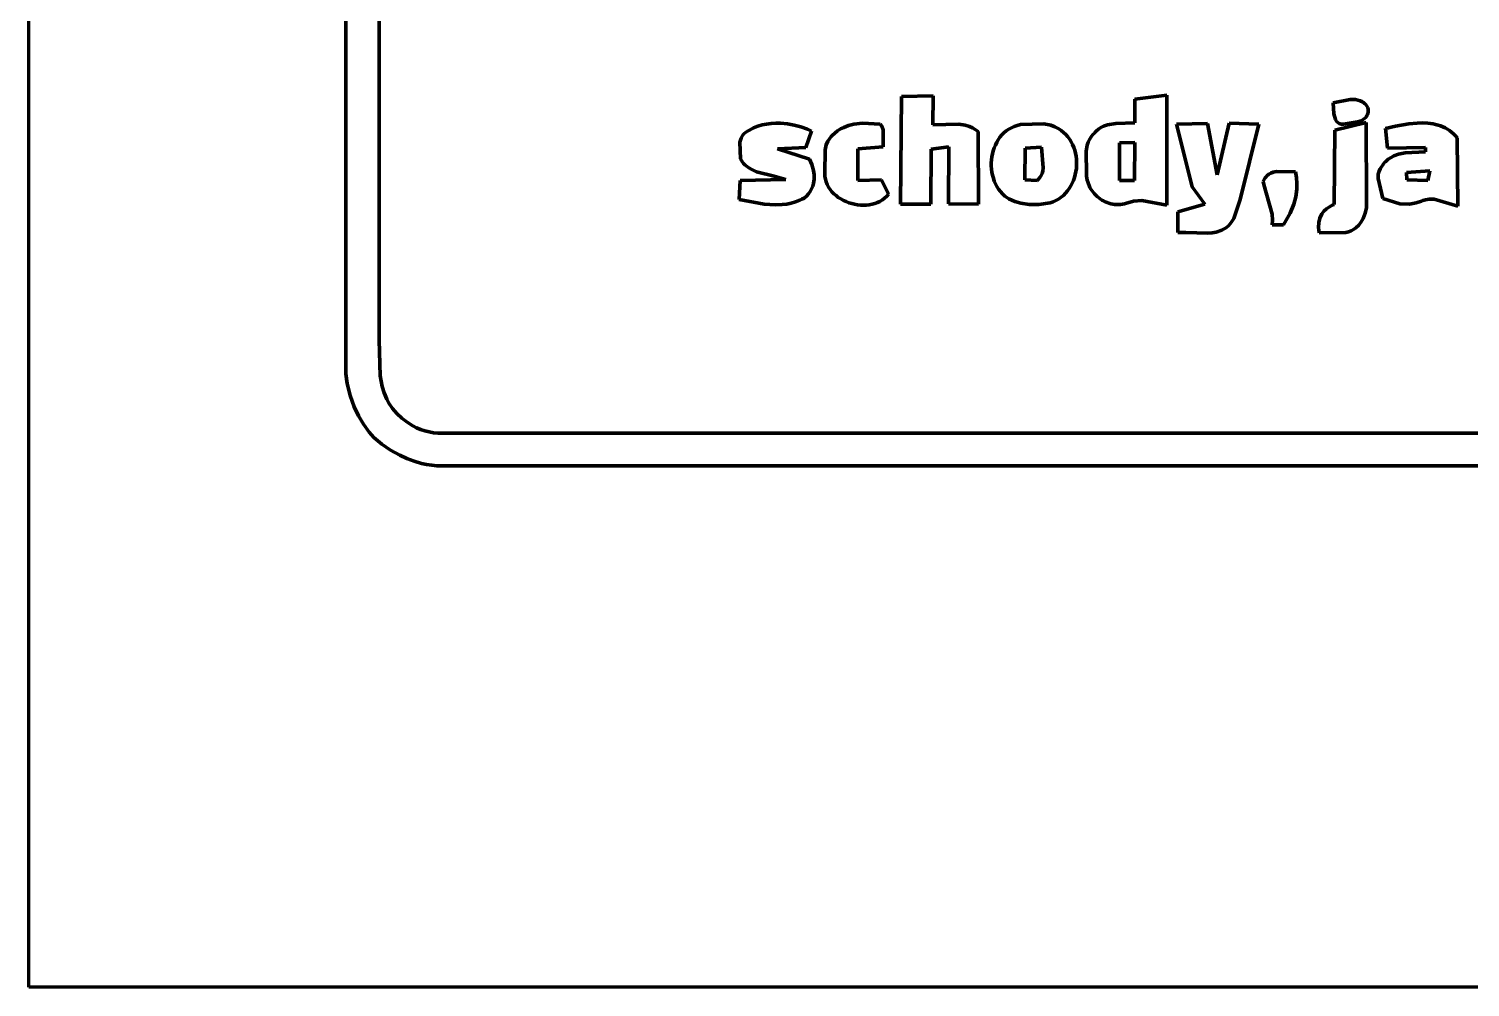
# Model space of a CAD drawing. Header units: millimetres. Extents: x 0 to 8.92, y 0 to 5.62.
# Drawn here: x 0 to 4.21, y 0 to 2.798 of the extents above; entities that cross this region are included whole.
import ezdxf

# ---------------------------------------------------------------- set-up
doc = ezdxf.new("R2010")
doc.units = ezdxf.units.MM
for name, color, linetype, lineweight in [('color#000000ff', 7, 'CONTINUOUS', 100), ('color#262325ff', 7, 'CONTINUOUS', 100), ('color#ffffffff', 7, 'CONTINUOUS', 100)]:
    doc.layers.add(name, color=color, linetype=linetype, lineweight=lineweight)

msp = doc.modelspace()

# ---------------------------------------------------------------- linework, layer by layer
at = {"layer": 'color#000000ff'}
for p, q in [((0.9264, 1.7906), (0.9261, 4.4867)), ((1.0233, 4.487), (1.0231, 1.8889)), ((1.0231, 1.8889), (1.0265, 1.7851)), ((0.9303, 1.7625), (0.9264, 1.7906)), ((1.0265, 1.7851), (1.0326, 1.7533)), ((0.9387, 1.7278), (0.9303, 1.7625)), ((0.9507, 1.6942), (0.9387, 1.7278)), ((1.0326, 1.7533), (1.0382, 1.7348)), ((1.0382, 1.7348), (1.0455, 1.7167)), ((0.9629, 1.6684), (0.9507, 1.6942)), ((1.0455, 1.7167), (1.0514, 1.705)), ((1.0514, 1.705), (1.0626, 1.6895)), ((1.0626, 1.6895), (1.0754, 1.675)), ((0.9774, 1.6439), (0.9629, 1.6684)), ((0.9941, 1.6209), (0.9774, 1.6439)), ((1.0754, 1.675), (1.0895, 1.6616)), ((1.0895, 1.6616), (1.1049, 1.6497)), ((1.1049, 1.6497), (1.1213, 1.6394)), ((1.0081, 1.6048), (0.9941, 1.6209)), ((1.0316, 1.5856), (1.0081, 1.6048)), ((1.1213, 1.6394), (1.1327, 1.6335)), ((1.1327, 1.6335), (1.1446, 1.6284)), ((1.1446, 1.6284), (1.1567, 1.6242)), ((1.1567, 1.6242), (1.1691, 1.621)), ((1.1691, 1.621), (1.1818, 1.6188)), ((1.1818, 1.6188), (1.1946, 1.6177)), ((1.1946, 1.6177), (1.2076, 1.6177)), ((1.2076, 1.6177), (7.1396, 1.6177)), ((1.0567, 1.5683), (1.0316, 1.5856)), ((1.0833, 1.5532), (1.0567, 1.5683)), ((1.104, 1.5435), (1.0833, 1.5532)), ((1.1254, 1.5355), (1.104, 1.5435)), ((1.1473, 1.5292), (1.1254, 1.5355)), ((1.1621, 1.526), (1.1473, 1.5292)), ((1.1771, 1.5237), (1.1621, 1.526)), ((1.1923, 1.5224), (1.1771, 1.5237)), ((1.2075, 1.5221), (1.1923, 1.5224)), ((7.0555, 1.5221), (1.2075, 1.5221))]:
    msp.add_line(p, q, dxfattribs=at)
at = {"layer": 'color#262325ff'}
for p, q in [((2.5462, 2.2866), (2.549, 2.6009)), ((2.549, 2.6009), (2.6414, 2.6023)), ((2.6414, 2.6023), (2.6411, 2.5176)), ((3.2308, 2.5923), (3.3244, 2.6047)), ((3.2312, 2.5238), (3.2308, 2.5923)), ((3.3244, 2.6047), (3.3244, 2.2834)), ((3.8099, 2.5818), (3.8597, 2.5913)), ((3.8124, 2.5496), (3.8099, 2.5818)), ((3.8597, 2.5913), (3.875, 2.5913)), ((3.875, 2.5913), (3.8823, 2.5901)), ((3.8823, 2.5901), (3.8892, 2.588)), ((3.8892, 2.588), (3.8956, 2.5848)), ((3.8956, 2.5848), (3.8987, 2.5828)), ((3.8987, 2.5828), (3.9016, 2.5805)), ((3.9016, 2.5805), (3.9043, 2.5778)), ((3.9043, 2.5778), (3.9069, 2.5748)), ((3.9069, 2.5748), (3.9094, 2.5714)), ((3.9094, 2.5714), (3.9116, 2.5676)), ((3.8166, 2.5334), (3.8124, 2.5496)), ((3.8203, 2.5277), (3.8166, 2.5334)), ((3.8237, 2.5244), (3.8203, 2.5277)), ((3.8918, 2.5298), (3.8816, 2.5262)), ((3.8979, 2.5331), (3.8918, 2.5298)), ((3.9031, 2.5372), (3.8979, 2.5331)), ((3.9053, 2.5395), (3.9031, 2.5372)), ((3.9073, 2.5421), (3.9053, 2.5395)), ((3.909, 2.5449), (3.9073, 2.5421)), ((3.9103, 2.5479), (3.909, 2.5449)), ((3.9113, 2.5513), (3.9103, 2.5479)), ((3.912, 2.5549), (3.9113, 2.5513)), ((3.9116, 2.5676), (3.9121, 2.5631)), ((3.9123, 2.5588), (3.912, 2.5549)), ((3.9121, 2.5631), (3.9123, 2.5588)), ((2.0807, 2.4787), (2.085, 2.4865)), ((2.085, 2.4865), (2.0888, 2.4911)), ((2.0888, 2.4911), (2.0935, 2.4954)), ((2.0935, 2.4954), (2.099, 2.4991)), ((2.099, 2.4991), (2.1049, 2.5026)), ((2.1049, 2.5026), (2.1169, 2.5086)), ((2.1169, 2.5086), (2.1294, 2.5135)), ((2.1294, 2.5135), (2.1422, 2.5174)), ((2.1422, 2.5174), (2.1553, 2.5201)), ((2.1553, 2.5201), (2.1687, 2.5219)), ((2.1687, 2.5219), (2.1821, 2.5227)), ((2.1821, 2.5227), (2.1956, 2.5226)), ((2.1956, 2.5226), (2.2159, 2.5208)), ((2.2159, 2.5208), (2.236, 2.5171)), ((2.236, 2.5171), (2.2556, 2.5118)), ((2.2556, 2.5118), (2.2745, 2.5048)), ((2.2867, 2.4994), (2.2696, 2.4518)), ((2.2745, 2.5048), (2.2867, 2.4994)), ((2.3438, 2.4835), (2.3467, 2.4864)), ((2.3467, 2.4864), (2.3544, 2.4939)), ((2.3544, 2.4939), (2.3625, 2.5003)), ((2.3625, 2.5003), (2.3712, 2.5057)), ((2.3712, 2.5057), (2.3803, 2.5103)), ((2.3803, 2.5103), (2.3946, 2.5156)), ((2.3946, 2.5156), (2.4096, 2.5193)), ((2.4096, 2.5193), (2.4354, 2.5222)), ((2.4354, 2.5222), (2.4871, 2.5196)), ((2.4871, 2.5196), (2.4915, 2.514)), ((2.4915, 2.514), (2.4955, 2.5034)), ((2.4955, 2.5034), (2.4958, 2.4534)), ((2.6411, 2.5176), (2.7166, 2.5201)), ((2.7166, 2.5201), (2.7348, 2.5168)), ((2.7348, 2.5168), (2.748, 2.5125)), ((2.748, 2.5125), (2.7565, 2.5086)), ((2.7565, 2.5086), (2.7647, 2.5037)), ((2.7647, 2.5037), (2.7727, 2.4979)), ((2.7727, 2.4979), (2.774, 2.2863)), ((2.8368, 2.4814), (2.8424, 2.4881)), ((2.8424, 2.4881), (2.8485, 2.4943)), ((2.8485, 2.4943), (2.8552, 2.5)), ((2.8552, 2.5), (2.8624, 2.5051)), ((2.8624, 2.5051), (2.8702, 2.5095)), ((2.8702, 2.5095), (2.8785, 2.5133)), ((2.8785, 2.5133), (2.8873, 2.5163)), ((2.8873, 2.5163), (2.8966, 2.5186)), ((2.8966, 2.5186), (2.9648, 2.5211)), ((2.9648, 2.5211), (2.9855, 2.5167)), ((2.9855, 2.5167), (2.9973, 2.5122)), ((2.9973, 2.5122), (3.0085, 2.506)), ((3.0085, 2.506), (3.0156, 2.5009)), ((3.0156, 2.5009), (3.0228, 2.4953)), ((3.0228, 2.4953), (3.0293, 2.4891)), ((3.0293, 2.4891), (3.0352, 2.4825)), ((3.1028, 2.4824), (3.1084, 2.4895)), ((3.1084, 2.4895), (3.1116, 2.4928)), ((3.1116, 2.4928), (3.1151, 2.496)), ((3.1151, 2.496), (3.1181, 2.4994)), ((3.1181, 2.4994), (3.1247, 2.5051)), ((3.1247, 2.5051), (3.1317, 2.5098)), ((3.1317, 2.5098), (3.139, 2.5136)), ((3.139, 2.5136), (3.1507, 2.5176)), ((3.1507, 2.5176), (3.1757, 2.5216)), ((3.1757, 2.5216), (3.2312, 2.5238)), ((3.3523, 2.5193), (3.4433, 2.5217)), ((3.3986, 2.3368), (3.3523, 2.5193)), ((3.4433, 2.5217), (3.4712, 2.3717)), ((3.4712, 2.3717), (3.5066, 2.5225)), ((3.5066, 2.5225), (3.5932, 2.52)), ((3.5932, 2.52), (3.539, 2.2999)), ((3.8133, 2.2853), (3.8153, 2.5023)), ((3.8153, 2.5023), (3.9068, 2.5249)), ((3.828, 2.5216), (3.8237, 2.5244)), ((3.8331, 2.5195), (3.828, 2.5216)), ((3.8399, 2.5202), (3.8331, 2.5195)), ((3.8816, 2.5262), (3.8399, 2.5202)), ((3.9068, 2.5249), (3.9076, 2.2909)), ((3.9631, 2.5075), (3.9921, 2.5142)), ((3.9689, 2.45), (3.9631, 2.5075)), ((3.9921, 2.5142), (4.0311, 2.5208)), ((4.0311, 2.5208), (4.0551, 2.5229)), ((4.0551, 2.5229), (4.071, 2.5232)), ((4.071, 2.5232), (4.0866, 2.5223)), ((4.0866, 2.5223), (4.0943, 2.5215)), ((4.0943, 2.5215), (4.1019, 2.5203)), ((4.1019, 2.5203), (4.1093, 2.5187)), ((4.1093, 2.5187), (4.1166, 2.5168)), ((4.1166, 2.5168), (4.1238, 2.5145)), ((4.1238, 2.5145), (4.1307, 2.5118)), ((4.1307, 2.5118), (4.1374, 2.5086)), ((4.1374, 2.5086), (4.1439, 2.505)), ((4.1439, 2.505), (4.1502, 2.5009)), ((4.1502, 2.5009), (4.1562, 2.4964)), ((4.1562, 2.4964), (4.162, 2.4913)), ((4.162, 2.4913), (4.1674, 2.4857)), ((4.1674, 2.4857), (4.1725, 2.4795)), ((2.0773, 2.4673), (2.0807, 2.4787)), ((2.0785, 2.4181), (2.0773, 2.4673)), ((2.2696, 2.4518), (2.187, 2.4473)), ((2.187, 2.4473), (2.2805, 2.4176)), ((2.325, 2.3761), (2.3258, 2.4446)), ((2.3258, 2.4446), (2.3296, 2.4598)), ((2.3296, 2.4598), (2.3343, 2.4705)), ((2.3343, 2.4705), (2.3386, 2.4772)), ((2.3386, 2.4772), (2.3438, 2.4835)), ((2.4215, 2.448), (2.4214, 2.3553)), ((2.4958, 2.4534), (2.4215, 2.448)), ((2.6357, 2.447), (2.6345, 2.2866)), ((2.6872, 2.454), (2.6357, 2.447)), ((2.6867, 2.287), (2.6872, 2.454)), ((2.8149, 2.4335), (2.8172, 2.4421)), ((2.8172, 2.4421), (2.82, 2.4506)), ((2.82, 2.4506), (2.8234, 2.4588)), ((2.8234, 2.4588), (2.8273, 2.4667)), ((2.8273, 2.4667), (2.8318, 2.4743)), ((2.8318, 2.4743), (2.8368, 2.4814)), ((2.9106, 2.45), (2.9092, 2.3574)), ((2.9581, 2.4527), (2.9106, 2.45)), ((2.9633, 2.3924), (2.9581, 2.4527)), ((3.0352, 2.4825), (3.0405, 2.4754)), ((3.0405, 2.4754), (3.0452, 2.4679)), ((3.0452, 2.4679), (3.0492, 2.46)), ((3.0492, 2.46), (3.0526, 2.4519)), ((3.0526, 2.4519), (3.0555, 2.4435)), ((3.0555, 2.4435), (3.0577, 2.4348)), ((3.0886, 2.4413), (3.0919, 2.4586)), ((3.0919, 2.4586), (3.0947, 2.4669)), ((3.0947, 2.4669), (3.0983, 2.4749)), ((3.0983, 2.4749), (3.1028, 2.4824)), ((3.1859, 2.4648), (3.1856, 2.3548)), ((3.2311, 2.4665), (3.1859, 2.4648)), ((3.2299, 2.3553), (3.2311, 2.4665)), ((4.0803, 2.452), (3.9689, 2.45)), ((4.0798, 2.4386), (4.0803, 2.452)), ((4.1725, 2.4795), (4.1744, 2.2806)), ((2.0814, 2.4134), (2.0785, 2.4181)), ((2.0846, 2.409), (2.0814, 2.4134)), ((2.0879, 2.405), (2.0846, 2.409)), ((2.0915, 2.4013), (2.0879, 2.405)), ((2.0953, 2.398), (2.0915, 2.4013)), ((2.2805, 2.4176), (2.2877, 2.4015)), ((2.2877, 2.4015), (2.2924, 2.3847)), ((2.8115, 2.4066), (2.8121, 2.4157)), ((2.8116, 2.3976), (2.8115, 2.4066)), ((2.8121, 2.4157), (2.8132, 2.4246)), ((2.8132, 2.4246), (2.8149, 2.4335)), ((3.0577, 2.4348), (3.0593, 2.426)), ((3.0593, 2.426), (3.0604, 2.4171)), ((3.0604, 2.4171), (3.0608, 2.4081)), ((3.0608, 2.4081), (3.0607, 2.3991)), ((3.0892, 2.3738), (3.0886, 2.4413)), ((3.954, 2.3994), (3.9571, 2.4035)), ((3.9571, 2.4035), (3.9604, 2.4074)), ((3.9604, 2.4074), (3.9638, 2.4109)), ((3.9638, 2.4109), (3.9712, 2.4172)), ((3.9712, 2.4172), (3.9792, 2.4225)), ((3.9792, 2.4225), (3.9877, 2.4269)), ((3.9877, 2.4269), (4.0013, 2.4319)), ((4.0013, 2.4319), (4.0204, 2.4362)), ((4.0204, 2.4362), (4.0798, 2.4386)), ((2.0781, 2.3557), (2.2115, 2.3581)), ((2.1033, 2.392), (2.0953, 2.398)), ((2.112, 2.387), (2.1033, 2.392)), ((2.126, 2.381), (2.112, 2.387)), ((2.1768, 2.368), (2.126, 2.381)), ((2.2115, 2.3581), (2.1768, 2.368)), ((2.2939, 2.3591), (2.2921, 2.3465)), ((2.2924, 2.3847), (2.294, 2.3719)), ((2.294, 2.3719), (2.2939, 2.3591)), ((2.3255, 2.3673), (2.325, 2.3761)), ((2.3269, 2.3589), (2.3255, 2.3673)), ((2.3292, 2.3509), (2.3269, 2.3589)), ((2.8122, 2.3885), (2.8116, 2.3976)), ((2.8134, 2.3796), (2.8122, 2.3885)), ((2.8151, 2.3707), (2.8134, 2.3796)), ((2.8175, 2.362), (2.8151, 2.3707)), ((2.8204, 2.3536), (2.8175, 2.362)), ((2.9458, 2.3556), (2.9487, 2.3582)), ((2.9487, 2.3582), (2.9535, 2.3636)), ((2.9535, 2.3636), (2.9572, 2.3695)), ((2.9572, 2.3695), (2.96, 2.3757)), ((2.96, 2.3757), (2.9619, 2.3822)), ((2.9619, 2.3822), (2.9633, 2.3924)), ((3.0544, 2.3637), (3.0514, 2.3553)), ((3.0568, 2.3724), (3.0544, 2.3637)), ((3.0587, 2.3812), (3.0568, 2.3724)), ((3.06, 2.3901), (3.0587, 2.3812)), ((3.0607, 2.3991), (3.06, 2.3901)), ((3.0896, 2.368), (3.0892, 2.3738)), ((3.0904, 2.3622), (3.0896, 2.368)), ((3.0916, 2.3566), (3.0904, 2.3622)), ((3.6078, 2.3566), (3.6098, 2.3602)), ((3.6098, 2.3602), (3.612, 2.3634)), ((3.612, 2.3634), (3.6143, 2.3663)), ((3.6143, 2.3663), (3.6168, 2.3689)), ((3.6168, 2.3689), (3.6222, 2.3733)), ((3.6222, 2.3733), (3.6282, 2.3766)), ((3.6282, 2.3766), (3.6346, 2.3791)), ((3.6346, 2.3791), (3.6449, 2.3815)), ((3.6449, 2.3815), (3.7002, 2.3808)), ((3.7002, 2.3808), (3.7033, 2.3636)), ((3.7033, 2.3636), (3.7045, 2.3466)), ((3.9412, 2.3608), (3.9419, 2.3736)), ((3.955, 2.3026), (3.9412, 2.3608)), ((3.9419, 2.3736), (3.9444, 2.3829)), ((3.9444, 2.3829), (3.9473, 2.389)), ((3.9473, 2.389), (3.9512, 2.395)), ((3.9512, 2.395), (3.954, 2.3994)), ((4.0921, 2.3831), (4.0248, 2.379)), ((4.0248, 2.379), (4.0258, 2.3572)), ((4.0864, 2.3553), (4.0921, 2.3831)), ((2.0752, 2.2998), (2.0781, 2.3557)), ((2.2775, 2.3162), (2.2715, 2.3096)), ((2.2826, 2.3232), (2.2775, 2.3162)), ((2.2866, 2.3306), (2.2826, 2.3232)), ((2.2898, 2.3384), (2.2866, 2.3306)), ((2.2921, 2.3465), (2.2898, 2.3384)), ((2.3323, 2.3432), (2.3292, 2.3509)), ((2.3361, 2.3359), (2.3323, 2.3432)), ((2.3407, 2.3291), (2.3361, 2.3359)), ((2.3458, 2.3226), (2.3407, 2.3291)), ((2.3516, 2.3166), (2.3458, 2.3226)), ((2.3579, 2.311), (2.3516, 2.3166)), ((2.4214, 2.3553), (2.4904, 2.3569)), ((2.4904, 2.3569), (2.5115, 2.3155)), ((2.824, 2.3453), (2.8204, 2.3536)), ((2.8281, 2.3374), (2.824, 2.3453)), ((2.8329, 2.3299), (2.8281, 2.3374)), ((2.8382, 2.3227), (2.8329, 2.3299)), ((2.8441, 2.316), (2.8382, 2.3227)), ((2.8507, 2.3098), (2.8441, 2.316)), ((2.9092, 2.3574), (2.9458, 2.3556)), ((3.0283, 2.318), (3.0221, 2.3118)), ((3.034, 2.3247), (3.0283, 2.318)), ((3.0392, 2.3318), (3.034, 2.3247)), ((3.0438, 2.3393), (3.0392, 2.3318)), ((3.0479, 2.3472), (3.0438, 2.3393)), ((3.0514, 2.3553), (3.0479, 2.3472)), ((3.0931, 2.351), (3.0916, 2.3566)), ((3.095, 2.3456), (3.0931, 2.351)), ((3.0973, 2.3403), (3.095, 2.3456)), ((3.0998, 2.3352), (3.0973, 2.3403)), ((3.1027, 2.3303), (3.0998, 2.3352)), ((3.1058, 2.3255), (3.1027, 2.3303)), ((3.1092, 2.3209), (3.1058, 2.3255)), ((3.1129, 2.3166), (3.1092, 2.3209)), ((3.1168, 2.3124), (3.1129, 2.3166)), ((3.1856, 2.3548), (3.2299, 2.3553)), ((3.4356, 2.2863), (3.3986, 2.3368)), ((3.606, 2.3528), (3.6078, 2.3566)), ((3.6078, 2.3439), (3.606, 2.3528)), ((3.6316, 2.2573), (3.6078, 2.3439)), ((3.7041, 2.3298), (3.701, 2.3078)), ((3.7045, 2.3466), (3.7041, 2.3298)), ((4.0258, 2.3572), (4.0864, 2.3553)), ((2.1476, 2.2861), (2.0752, 2.2998)), ((2.1812, 2.284), (2.1476, 2.2861)), ((2.2011, 2.2849), (2.1812, 2.284)), ((2.2143, 2.2865), (2.2011, 2.2849)), ((2.2272, 2.2891), (2.2143, 2.2865)), ((2.2399, 2.2928), (2.2272, 2.2891)), ((2.2524, 2.2976), (2.2399, 2.2928)), ((2.2585, 2.3004), (2.2524, 2.2976)), ((2.2645, 2.3036), (2.2585, 2.3004)), ((2.2715, 2.3096), (2.2645, 2.3036)), ((2.3647, 2.3059), (2.3579, 2.311)), ((2.3718, 2.3013), (2.3647, 2.3059)), ((2.3794, 2.2972), (2.3718, 2.3013)), ((2.3873, 2.2935), (2.3794, 2.2972)), ((2.3954, 2.2904), (2.3873, 2.2935)), ((2.4037, 2.2878), (2.3954, 2.2904)), ((2.4122, 2.2858), (2.4037, 2.2878)), ((2.4208, 2.2843), (2.4122, 2.2858)), ((2.4294, 2.2834), (2.4208, 2.2843)), ((2.4381, 2.2831), (2.4294, 2.2834)), ((2.4466, 2.2834), (2.4381, 2.2831)), ((2.455, 2.2843), (2.4466, 2.2834)), ((2.4633, 2.2858), (2.455, 2.2843)), ((2.4713, 2.288), (2.4633, 2.2858)), ((2.479, 2.2909), (2.4713, 2.288)), ((2.4864, 2.2944), (2.479, 2.2909)), ((2.4934, 2.2986), (2.4864, 2.2944)), ((2.4999, 2.3035), (2.4934, 2.2986)), ((2.506, 2.3091), (2.4999, 2.3035)), ((2.5115, 2.3155), (2.506, 2.3091)), ((2.6345, 2.2866), (2.5462, 2.2866)), ((2.774, 2.2863), (2.6867, 2.287)), ((2.8628, 2.3022), (2.8507, 2.3098)), ((2.88, 2.2942), (2.8628, 2.3022)), ((2.8982, 2.2886), (2.88, 2.2942)), ((2.9218, 2.2849), (2.8982, 2.2886)), ((2.9505, 2.2847), (2.9218, 2.2849)), ((2.9832, 2.2901), (2.9505, 2.2847)), ((2.992, 2.2931), (2.9832, 2.2901)), ((3.0003, 2.2968), (2.992, 2.2931)), ((3.0081, 2.3012), (3.0003, 2.2968)), ((3.0153, 2.3062), (3.0081, 2.3012)), ((3.0221, 2.3118), (3.0153, 2.3062)), ((3.121, 2.3085), (3.1168, 2.3124)), ((3.1253, 2.3049), (3.121, 2.3085)), ((3.1299, 2.3015), (3.1253, 2.3049)), ((3.1346, 2.2983), (3.1299, 2.3015)), ((3.1396, 2.2955), (3.1346, 2.2983)), ((3.1446, 2.293), (3.1396, 2.2955)), ((3.1498, 2.2907), (3.1446, 2.293)), ((3.1552, 2.2889), (3.1498, 2.2907)), ((3.1606, 2.2873), (3.1552, 2.2889)), ((3.1661, 2.2861), (3.1606, 2.2873)), ((3.1717, 2.2853), (3.1661, 2.2861)), ((3.1774, 2.2848), (3.1717, 2.2853)), ((3.1831, 2.2848), (3.1774, 2.2848)), ((3.1889, 2.2851), (3.1831, 2.2848)), ((3.1946, 2.2859), (3.1889, 2.2851)), ((3.2004, 2.2871), (3.1946, 2.2859)), ((3.2061, 2.2888), (3.2004, 2.2871)), ((3.2102, 2.2903), (3.2061, 2.2888)), ((3.2265, 2.2947), (3.2102, 2.2903)), ((3.2511, 2.2969), (3.2265, 2.2947)), ((3.3244, 2.2834), (3.2511, 2.2969)), ((3.3565, 2.2635), (3.4356, 2.2863)), ((3.539, 2.2999), (3.5232, 2.2534)), ((3.6952, 2.2863), (3.6847, 2.2603)), ((3.701, 2.3078), (3.6952, 2.2863)), ((3.7906, 2.2727), (3.7994, 2.2788)), ((3.7994, 2.2788), (3.8096, 2.2839)), ((3.8096, 2.2839), (3.8133, 2.2853)), ((3.9071, 2.275), (3.9038, 2.2594)), ((3.9076, 2.2909), (3.9071, 2.275)), ((4.0051, 2.2874), (3.955, 2.3026)), ((4.0328, 2.2863), (4.0051, 2.2874)), ((4.0526, 2.2896), (4.0328, 2.2863)), ((4.0683, 2.2951), (4.0526, 2.2896)), ((4.072, 2.2967), (4.0683, 2.2951)), ((4.0795, 2.299), (4.072, 2.2967)), ((4.0906, 2.3008), (4.0795, 2.299)), ((4.1054, 2.3006), (4.0906, 2.3008)), ((4.1744, 2.2806), (4.1054, 2.3006)), ((3.356, 2.2033), (3.3565, 2.2635)), ((3.5127, 2.2326), (3.5087, 2.2276)), ((3.5163, 2.2381), (3.5127, 2.2326)), ((3.5196, 2.2442), (3.5163, 2.2381)), ((3.5232, 2.2534), (3.5196, 2.2442)), ((3.6328, 2.2393), (3.6316, 2.2573)), ((3.6318, 2.2255), (3.6328, 2.2393)), ((3.6847, 2.2603), (3.6647, 2.2258)), ((3.7672, 2.2178), (3.768, 2.2322)), ((3.768, 2.2322), (3.7713, 2.2455)), ((3.7713, 2.2455), (3.7771, 2.2575)), ((3.7771, 2.2575), (3.7831, 2.2656)), ((3.7831, 2.2656), (3.7906, 2.2727)), ((3.8921, 2.2343), (3.8847, 2.225)), ((3.898, 2.2445), (3.8921, 2.2343)), ((3.9038, 2.2594), (3.898, 2.2445)), ((3.3618, 2.2036), (3.356, 2.2033)), ((3.3798, 2.2034), (3.3618, 2.2036)), ((3.4439, 2.2015), (3.3798, 2.2034)), ((3.4563, 2.2026), (3.4439, 2.2015)), ((3.4683, 2.2047), (3.4563, 2.2026)), ((3.474, 2.2062), (3.4683, 2.2047)), ((3.4796, 2.208), (3.474, 2.2062)), ((3.4851, 2.2102), (3.4796, 2.208)), ((3.4903, 2.2127), (3.4851, 2.2102)), ((3.4953, 2.2157), (3.4903, 2.2127)), ((3.5, 2.2192), (3.4953, 2.2157)), ((3.5045, 2.2231), (3.5, 2.2192)), ((3.5087, 2.2276), (3.5045, 2.2231)), ((3.6647, 2.2258), (3.6318, 2.2255)), ((3.7689, 2.2025), (3.7672, 2.2178)), ((3.8474, 2.2036), (3.7689, 2.2025)), ((3.8554, 2.2057), (3.8474, 2.2036)), ((3.8628, 2.2087), (3.8554, 2.2057)), ((3.8698, 2.2125), (3.8628, 2.2087)), ((3.8762, 2.217), (3.8698, 2.2125)), ((3.8847, 2.225), (3.8762, 2.217))]:
    msp.add_line(p, q, dxfattribs=at)
at = {"layer": 'color#ffffffff'}
for p, q in [((0, 0), (0, 5.625)), ((0.9261, 4.4867), (0.9264, 1.7906)), ((1.0231, 1.8889), (1.0233, 4.487)), ((2.549, 2.6009), (2.5462, 2.2866)), ((2.6414, 2.6023), (2.549, 2.6009)), ((2.6411, 2.5176), (2.6414, 2.6023)), ((3.3244, 2.6047), (3.2308, 2.5923)), ((3.2308, 2.5923), (3.2312, 2.5238)), ((3.3244, 2.2834), (3.3244, 2.6047)), ((3.8597, 2.5913), (3.8099, 2.5818)), ((3.8099, 2.5818), (3.8124, 2.5496)), ((3.875, 2.5913), (3.8597, 2.5913)), ((3.8823, 2.5901), (3.875, 2.5913)), ((3.8892, 2.588), (3.8823, 2.5901)), ((3.8956, 2.5848), (3.8892, 2.588)), ((3.8987, 2.5828), (3.8956, 2.5848)), ((3.9016, 2.5805), (3.8987, 2.5828)), ((3.9043, 2.5778), (3.9016, 2.5805)), ((3.9069, 2.5748), (3.9043, 2.5778)), ((3.9094, 2.5714), (3.9069, 2.5748)), ((3.9116, 2.5676), (3.9094, 2.5714)), ((3.8124, 2.5496), (3.8166, 2.5334)), ((3.8166, 2.5334), (3.8203, 2.5277)), ((3.8203, 2.5277), (3.8237, 2.5244)), ((3.8816, 2.5262), (3.8918, 2.5298)), ((3.8918, 2.5298), (3.8979, 2.5331)), ((3.8979, 2.5331), (3.9031, 2.5372)), ((3.9031, 2.5372), (3.9053, 2.5395)), ((3.9053, 2.5395), (3.9073, 2.5421)), ((3.9073, 2.5421), (3.909, 2.5449)), ((3.909, 2.5449), (3.9103, 2.5479)), ((3.9103, 2.5479), (3.9113, 2.5513)), ((3.9113, 2.5513), (3.912, 2.5549)), ((3.9121, 2.5631), (3.9116, 2.5676)), ((3.912, 2.5549), (3.9123, 2.5588)), ((3.9123, 2.5588), (3.9121, 2.5631)), ((2.085, 2.4865), (2.0807, 2.4787)), ((2.0888, 2.4911), (2.085, 2.4865)), ((2.0935, 2.4954), (2.0888, 2.4911)), ((2.099, 2.4991), (2.0935, 2.4954)), ((2.1049, 2.5026), (2.099, 2.4991)), ((2.1169, 2.5086), (2.1049, 2.5026)), ((2.1294, 2.5135), (2.1169, 2.5086)), ((2.1422, 2.5174), (2.1294, 2.5135)), ((2.1553, 2.5201), (2.1422, 2.5174)), ((2.1687, 2.5219), (2.1553, 2.5201)), ((2.1821, 2.5227), (2.1687, 2.5219)), ((2.1956, 2.5226), (2.1821, 2.5227)), ((2.2159, 2.5208), (2.1956, 2.5226)), ((2.236, 2.5171), (2.2159, 2.5208)), ((2.2556, 2.5118), (2.236, 2.5171)), ((2.2745, 2.5048), (2.2556, 2.5118)), ((2.2696, 2.4518), (2.2867, 2.4994)), ((2.2867, 2.4994), (2.2745, 2.5048)), ((2.3467, 2.4864), (2.3438, 2.4835)), ((2.3544, 2.4939), (2.3467, 2.4864)), ((2.3625, 2.5003), (2.3544, 2.4939)), ((2.3712, 2.5057), (2.3625, 2.5003)), ((2.3803, 2.5103), (2.3712, 2.5057)), ((2.3946, 2.5156), (2.3803, 2.5103)), ((2.4096, 2.5193), (2.3946, 2.5156)), ((2.4354, 2.5222), (2.4096, 2.5193)), ((2.4871, 2.5196), (2.4354, 2.5222)), ((2.4915, 2.514), (2.4871, 2.5196)), ((2.4955, 2.5034), (2.4915, 2.514)), ((2.4958, 2.4534), (2.4955, 2.5034)), ((2.7166, 2.5201), (2.6411, 2.5176)), ((2.7348, 2.5168), (2.7166, 2.5201)), ((2.748, 2.5125), (2.7348, 2.5168)), ((2.7565, 2.5086), (2.748, 2.5125)), ((2.7647, 2.5037), (2.7565, 2.5086)), ((2.7727, 2.4979), (2.7647, 2.5037)), ((2.774, 2.2863), (2.7727, 2.4979)), ((2.8424, 2.4881), (2.8368, 2.4814)), ((2.8485, 2.4943), (2.8424, 2.4881)), ((2.8552, 2.5), (2.8485, 2.4943)), ((2.8624, 2.5051), (2.8552, 2.5)), ((2.8702, 2.5095), (2.8624, 2.5051)), ((2.8785, 2.5133), (2.8702, 2.5095)), ((2.8873, 2.5163), (2.8785, 2.5133)), ((2.8966, 2.5186), (2.8873, 2.5163)), ((2.9648, 2.5211), (2.8966, 2.5186)), ((2.9855, 2.5167), (2.9648, 2.5211)), ((2.9973, 2.5122), (2.9855, 2.5167)), ((3.0085, 2.506), (2.9973, 2.5122)), ((3.0156, 2.5009), (3.0085, 2.506)), ((3.0228, 2.4953), (3.0156, 2.5009)), ((3.0293, 2.4891), (3.0228, 2.4953)), ((3.0352, 2.4825), (3.0293, 2.4891)), ((3.1084, 2.4895), (3.1028, 2.4824)), ((3.1116, 2.4928), (3.1084, 2.4895)), ((3.1151, 2.496), (3.1116, 2.4928)), ((3.1181, 2.4994), (3.1151, 2.496)), ((3.1247, 2.5051), (3.1181, 2.4994)), ((3.1317, 2.5098), (3.1247, 2.5051)), ((3.139, 2.5136), (3.1317, 2.5098)), ((3.1507, 2.5176), (3.139, 2.5136)), ((3.1757, 2.5216), (3.1507, 2.5176)), ((3.2312, 2.5238), (3.1757, 2.5216)), ((3.4433, 2.5217), (3.3523, 2.5193)), ((3.3523, 2.5193), (3.3986, 2.3368)), ((3.4712, 2.3717), (3.4433, 2.5217)), ((3.5066, 2.5225), (3.4712, 2.3717)), ((3.5932, 2.52), (3.5066, 2.5225)), ((3.539, 2.2999), (3.5932, 2.52)), ((3.8153, 2.5023), (3.8133, 2.2853)), ((3.9068, 2.5249), (3.8153, 2.5023)), ((3.8237, 2.5244), (3.828, 2.5216)), ((3.828, 2.5216), (3.8331, 2.5195)), ((3.8331, 2.5195), (3.8399, 2.5202)), ((3.8399, 2.5202), (3.8816, 2.5262)), ((3.9076, 2.2909), (3.9068, 2.5249)), ((3.9921, 2.5142), (3.9631, 2.5075)), ((3.9631, 2.5075), (3.9689, 2.45)), ((4.0311, 2.5208), (3.9921, 2.5142)), ((4.0551, 2.5229), (4.0311, 2.5208)), ((4.071, 2.5232), (4.0551, 2.5229)), ((4.0866, 2.5223), (4.071, 2.5232)), ((4.0943, 2.5215), (4.0866, 2.5223)), ((4.1019, 2.5203), (4.0943, 2.5215)), ((4.1093, 2.5187), (4.1019, 2.5203)), ((4.1166, 2.5168), (4.1093, 2.5187)), ((4.1238, 2.5145), (4.1166, 2.5168)), ((4.1307, 2.5118), (4.1238, 2.5145)), ((4.1374, 2.5086), (4.1307, 2.5118)), ((4.1439, 2.505), (4.1374, 2.5086)), ((4.1502, 2.5009), (4.1439, 2.505)), ((4.1562, 2.4964), (4.1502, 2.5009)), ((4.162, 2.4913), (4.1562, 2.4964)), ((4.1674, 2.4857), (4.162, 2.4913)), ((4.1725, 2.4795), (4.1674, 2.4857)), ((2.0807, 2.4787), (2.0773, 2.4673)), ((2.0773, 2.4673), (2.0785, 2.4181)), ((2.187, 2.4473), (2.2696, 2.4518)), ((2.2805, 2.4176), (2.187, 2.4473)), ((2.3258, 2.4446), (2.325, 2.3761)), ((2.3296, 2.4598), (2.3258, 2.4446)), ((2.3343, 2.4705), (2.3296, 2.4598)), ((2.3386, 2.4772), (2.3343, 2.4705)), ((2.3438, 2.4835), (2.3386, 2.4772)), ((2.4214, 2.3553), (2.4215, 2.448)), ((2.4215, 2.448), (2.4958, 2.4534)), ((2.6345, 2.2866), (2.6357, 2.447)), ((2.6357, 2.447), (2.6872, 2.454)), ((2.6872, 2.454), (2.6867, 2.287)), ((2.8172, 2.4421), (2.8149, 2.4335)), ((2.82, 2.4506), (2.8172, 2.4421)), ((2.8234, 2.4588), (2.82, 2.4506)), ((2.8273, 2.4667), (2.8234, 2.4588)), ((2.8318, 2.4743), (2.8273, 2.4667)), ((2.8368, 2.4814), (2.8318, 2.4743)), ((2.9092, 2.3574), (2.9106, 2.45)), ((2.9106, 2.45), (2.9581, 2.4527)), ((2.9581, 2.4527), (2.9633, 2.3924)), ((3.0405, 2.4754), (3.0352, 2.4825)), ((3.0452, 2.4679), (3.0405, 2.4754)), ((3.0492, 2.46), (3.0452, 2.4679)), ((3.0526, 2.4519), (3.0492, 2.46)), ((3.0555, 2.4435), (3.0526, 2.4519)), ((3.0577, 2.4348), (3.0555, 2.4435)), ((3.0919, 2.4586), (3.0886, 2.4413)), ((3.0947, 2.4669), (3.0919, 2.4586)), ((3.0983, 2.4749), (3.0947, 2.4669)), ((3.1028, 2.4824), (3.0983, 2.4749)), ((3.1856, 2.3548), (3.1859, 2.4648)), ((3.1859, 2.4648), (3.2311, 2.4665)), ((3.2311, 2.4665), (3.2299, 2.3553)), ((3.9689, 2.45), (4.0803, 2.452)), ((4.0803, 2.452), (4.0798, 2.4386)), ((4.1744, 2.2806), (4.1725, 2.4795)), ((2.0785, 2.4181), (2.0814, 2.4134)), ((2.0814, 2.4134), (2.0846, 2.409)), ((2.0846, 2.409), (2.0879, 2.405)), ((2.0879, 2.405), (2.0915, 2.4013)), ((2.0915, 2.4013), (2.0953, 2.398)), ((2.2877, 2.4015), (2.2805, 2.4176)), ((2.2924, 2.3847), (2.2877, 2.4015)), ((2.8121, 2.4157), (2.8115, 2.4066)), ((2.8115, 2.4066), (2.8116, 2.3976)), ((2.8132, 2.4246), (2.8121, 2.4157)), ((2.8149, 2.4335), (2.8132, 2.4246)), ((3.0593, 2.426), (3.0577, 2.4348)), ((3.0604, 2.4171), (3.0593, 2.426)), ((3.0608, 2.4081), (3.0604, 2.4171)), ((3.0607, 2.3991), (3.0608, 2.4081)), ((3.0886, 2.4413), (3.0892, 2.3738)), ((3.9571, 2.4035), (3.954, 2.3994)), ((3.9604, 2.4074), (3.9571, 2.4035)), ((3.9638, 2.4109), (3.9604, 2.4074)), ((3.9712, 2.4172), (3.9638, 2.4109)), ((3.9792, 2.4225), (3.9712, 2.4172)), ((3.9877, 2.4269), (3.9792, 2.4225)), ((4.0013, 2.4319), (3.9877, 2.4269)), ((4.0204, 2.4362), (4.0013, 2.4319)), ((4.0798, 2.4386), (4.0204, 2.4362)), ((2.2115, 2.3581), (2.0781, 2.3557)), ((2.0953, 2.398), (2.1033, 2.392)), ((2.1033, 2.392), (2.112, 2.387)), ((2.112, 2.387), (2.126, 2.381)), ((2.126, 2.381), (2.1768, 2.368)), ((2.1768, 2.368), (2.2115, 2.3581)), ((2.2921, 2.3465), (2.2939, 2.3591)), ((2.294, 2.3719), (2.2924, 2.3847)), ((2.2939, 2.3591), (2.294, 2.3719)), ((2.325, 2.3761), (2.3255, 2.3673)), ((2.3255, 2.3673), (2.3269, 2.3589)), ((2.3269, 2.3589), (2.3292, 2.3509)), ((2.8116, 2.3976), (2.8122, 2.3885)), ((2.8122, 2.3885), (2.8134, 2.3796)), ((2.8134, 2.3796), (2.8151, 2.3707)), ((2.8151, 2.3707), (2.8175, 2.362)), ((2.8175, 2.362), (2.8204, 2.3536)), ((2.9487, 2.3582), (2.9458, 2.3556)), ((2.9535, 2.3636), (2.9487, 2.3582)), ((2.9572, 2.3695), (2.9535, 2.3636)), ((2.96, 2.3757), (2.9572, 2.3695)), ((2.9619, 2.3822), (2.96, 2.3757)), ((2.9633, 2.3924), (2.9619, 2.3822)), ((3.0514, 2.3553), (3.0544, 2.3637)), ((3.0544, 2.3637), (3.0568, 2.3724)), ((3.0568, 2.3724), (3.0587, 2.3812)), ((3.0587, 2.3812), (3.06, 2.3901)), ((3.06, 2.3901), (3.0607, 2.3991)), ((3.0892, 2.3738), (3.0896, 2.368)), ((3.0896, 2.368), (3.0904, 2.3622)), ((3.0904, 2.3622), (3.0916, 2.3566)), ((3.6098, 2.3602), (3.6078, 2.3566)), ((3.612, 2.3634), (3.6098, 2.3602)), ((3.6143, 2.3663), (3.612, 2.3634)), ((3.6168, 2.3689), (3.6143, 2.3663)), ((3.6222, 2.3733), (3.6168, 2.3689)), ((3.6282, 2.3766), (3.6222, 2.3733)), ((3.6346, 2.3791), (3.6282, 2.3766)), ((3.6449, 2.3815), (3.6346, 2.3791)), ((3.7002, 2.3808), (3.6449, 2.3815)), ((3.7033, 2.3636), (3.7002, 2.3808)), ((3.7045, 2.3466), (3.7033, 2.3636)), ((3.9419, 2.3736), (3.9412, 2.3608)), ((3.9412, 2.3608), (3.955, 2.3026)), ((3.9444, 2.3829), (3.9419, 2.3736)), ((3.9473, 2.389), (3.9444, 2.3829)), ((3.9512, 2.395), (3.9473, 2.389)), ((3.954, 2.3994), (3.9512, 2.395)), ((4.0248, 2.379), (4.0921, 2.3831)), ((4.0258, 2.3572), (4.0248, 2.379)), ((4.0921, 2.3831), (4.0864, 2.3553)), ((2.0781, 2.3557), (2.0752, 2.2998)), ((2.2715, 2.3096), (2.2775, 2.3162)), ((2.2775, 2.3162), (2.2826, 2.3232)), ((2.2826, 2.3232), (2.2866, 2.3306)), ((2.2866, 2.3306), (2.2898, 2.3384)), ((2.2898, 2.3384), (2.2921, 2.3465)), ((2.3292, 2.3509), (2.3323, 2.3432)), ((2.3323, 2.3432), (2.3361, 2.3359)), ((2.3361, 2.3359), (2.3407, 2.3291)), ((2.3407, 2.3291), (2.3458, 2.3226)), ((2.3458, 2.3226), (2.3516, 2.3166)), ((2.3516, 2.3166), (2.3579, 2.311)), ((2.4904, 2.3569), (2.4214, 2.3553)), ((2.5115, 2.3155), (2.4904, 2.3569)), ((2.8204, 2.3536), (2.824, 2.3453)), ((2.824, 2.3453), (2.8281, 2.3374)), ((2.8281, 2.3374), (2.8329, 2.3299)), ((2.8329, 2.3299), (2.8382, 2.3227)), ((2.8382, 2.3227), (2.8441, 2.316)), ((2.8441, 2.316), (2.8507, 2.3098)), ((2.9458, 2.3556), (2.9092, 2.3574)), ((3.0221, 2.3118), (3.0283, 2.318)), ((3.0283, 2.318), (3.034, 2.3247)), ((3.034, 2.3247), (3.0392, 2.3318)), ((3.0392, 2.3318), (3.0438, 2.3393)), ((3.0438, 2.3393), (3.0479, 2.3472)), ((3.0479, 2.3472), (3.0514, 2.3553)), ((3.0916, 2.3566), (3.0931, 2.351)), ((3.0931, 2.351), (3.095, 2.3456)), ((3.095, 2.3456), (3.0973, 2.3403)), ((3.0973, 2.3403), (3.0998, 2.3352)), ((3.0998, 2.3352), (3.1027, 2.3303)), ((3.1027, 2.3303), (3.1058, 2.3255)), ((3.1058, 2.3255), (3.1092, 2.3209)), ((3.1092, 2.3209), (3.1129, 2.3166)), ((3.1129, 2.3166), (3.1168, 2.3124)), ((3.2299, 2.3553), (3.1856, 2.3548)), ((3.3986, 2.3368), (3.4356, 2.2863)), ((3.6078, 2.3566), (3.606, 2.3528)), ((3.606, 2.3528), (3.6078, 2.3439)), ((3.6078, 2.3439), (3.6316, 2.2573)), ((3.701, 2.3078), (3.7041, 2.3298)), ((3.7041, 2.3298), (3.7045, 2.3466)), ((4.0864, 2.3553), (4.0258, 2.3572)), ((2.0752, 2.2998), (2.1476, 2.2861)), ((2.1476, 2.2861), (2.1812, 2.284)), ((2.1812, 2.284), (2.2011, 2.2849)), ((2.2011, 2.2849), (2.2143, 2.2865)), ((2.2143, 2.2865), (2.2272, 2.2891)), ((2.2272, 2.2891), (2.2399, 2.2928)), ((2.2399, 2.2928), (2.2524, 2.2976)), ((2.2524, 2.2976), (2.2585, 2.3004)), ((2.2585, 2.3004), (2.2645, 2.3036)), ((2.2645, 2.3036), (2.2715, 2.3096)), ((2.3579, 2.311), (2.3647, 2.3059)), ((2.3647, 2.3059), (2.3718, 2.3013)), ((2.3718, 2.3013), (2.3794, 2.2972)), ((2.3794, 2.2972), (2.3873, 2.2935)), ((2.3873, 2.2935), (2.3954, 2.2904)), ((2.3954, 2.2904), (2.4037, 2.2878)), ((2.4037, 2.2878), (2.4122, 2.2858)), ((2.4122, 2.2858), (2.4208, 2.2843)), ((2.4208, 2.2843), (2.4294, 2.2834)), ((2.4294, 2.2834), (2.4381, 2.2831)), ((2.4381, 2.2831), (2.4466, 2.2834)), ((2.4466, 2.2834), (2.455, 2.2843)), ((2.455, 2.2843), (2.4633, 2.2858)), ((2.4633, 2.2858), (2.4713, 2.288)), ((2.4713, 2.288), (2.479, 2.2909)), ((2.479, 2.2909), (2.4864, 2.2944)), ((2.4864, 2.2944), (2.4934, 2.2986)), ((2.4934, 2.2986), (2.4999, 2.3035)), ((2.4999, 2.3035), (2.506, 2.3091)), ((2.506, 2.3091), (2.5115, 2.3155)), ((2.5462, 2.2866), (2.6345, 2.2866)), ((2.6867, 2.287), (2.774, 2.2863)), ((2.8507, 2.3098), (2.8628, 2.3022)), ((2.8628, 2.3022), (2.88, 2.2942)), ((2.88, 2.2942), (2.8982, 2.2886)), ((2.8982, 2.2886), (2.9218, 2.2849)), ((2.9218, 2.2849), (2.9505, 2.2847)), ((2.9505, 2.2847), (2.9832, 2.2901)), ((2.9832, 2.2901), (2.992, 2.2931)), ((2.992, 2.2931), (3.0003, 2.2968)), ((3.0003, 2.2968), (3.0081, 2.3012)), ((3.0081, 2.3012), (3.0153, 2.3062)), ((3.0153, 2.3062), (3.0221, 2.3118)), ((3.1168, 2.3124), (3.121, 2.3085)), ((3.121, 2.3085), (3.1253, 2.3049)), ((3.1253, 2.3049), (3.1299, 2.3015)), ((3.1299, 2.3015), (3.1346, 2.2983)), ((3.1346, 2.2983), (3.1396, 2.2955)), ((3.1396, 2.2955), (3.1446, 2.293)), ((3.1446, 2.293), (3.1498, 2.2907)), ((3.1498, 2.2907), (3.1552, 2.2889)), ((3.1552, 2.2889), (3.1606, 2.2873)), ((3.1606, 2.2873), (3.1661, 2.2861)), ((3.1661, 2.2861), (3.1717, 2.2853)), ((3.1717, 2.2853), (3.1774, 2.2848)), ((3.1774, 2.2848), (3.1831, 2.2848)), ((3.1831, 2.2848), (3.1889, 2.2851)), ((3.1889, 2.2851), (3.1946, 2.2859)), ((3.1946, 2.2859), (3.2004, 2.2871)), ((3.2004, 2.2871), (3.2061, 2.2888)), ((3.2061, 2.2888), (3.2102, 2.2903)), ((3.2102, 2.2903), (3.2265, 2.2947)), ((3.2265, 2.2947), (3.2511, 2.2969)), ((3.2511, 2.2969), (3.3244, 2.2834)), ((3.4356, 2.2863), (3.3565, 2.2635)), ((3.5232, 2.2534), (3.539, 2.2999)), ((3.6847, 2.2603), (3.6952, 2.2863)), ((3.6952, 2.2863), (3.701, 2.3078)), ((3.7994, 2.2788), (3.7906, 2.2727)), ((3.8096, 2.2839), (3.7994, 2.2788)), ((3.8133, 2.2853), (3.8096, 2.2839)), ((3.9038, 2.2594), (3.9071, 2.275)), ((3.9071, 2.275), (3.9076, 2.2909)), ((3.955, 2.3026), (4.0051, 2.2874)), ((4.0051, 2.2874), (4.0328, 2.2863)), ((4.0328, 2.2863), (4.0526, 2.2896)), ((4.0526, 2.2896), (4.0683, 2.2951)), ((4.0683, 2.2951), (4.072, 2.2967)), ((4.072, 2.2967), (4.0795, 2.299)), ((4.0795, 2.299), (4.0906, 2.3008)), ((4.0906, 2.3008), (4.1054, 2.3006)), ((4.1054, 2.3006), (4.1744, 2.2806)), ((3.3565, 2.2635), (3.356, 2.2033)), ((3.5087, 2.2276), (3.5127, 2.2326)), ((3.5127, 2.2326), (3.5163, 2.2381)), ((3.5163, 2.2381), (3.5196, 2.2442)), ((3.5196, 2.2442), (3.5232, 2.2534)), ((3.6316, 2.2573), (3.6328, 2.2393)), ((3.6328, 2.2393), (3.6318, 2.2255)), ((3.6647, 2.2258), (3.6847, 2.2603)), ((3.768, 2.2322), (3.7672, 2.2178)), ((3.7713, 2.2455), (3.768, 2.2322)), ((3.7771, 2.2575), (3.7713, 2.2455)), ((3.7831, 2.2656), (3.7771, 2.2575)), ((3.7906, 2.2727), (3.7831, 2.2656)), ((3.8847, 2.225), (3.8921, 2.2343)), ((3.8921, 2.2343), (3.898, 2.2445)), ((3.898, 2.2445), (3.9038, 2.2594)), ((3.356, 2.2033), (3.3618, 2.2036)), ((3.3618, 2.2036), (3.3798, 2.2034)), ((3.3798, 2.2034), (3.4439, 2.2015)), ((3.4439, 2.2015), (3.4563, 2.2026)), ((3.4563, 2.2026), (3.4683, 2.2047)), ((3.4683, 2.2047), (3.474, 2.2062)), ((3.474, 2.2062), (3.4796, 2.208)), ((3.4796, 2.208), (3.4851, 2.2102)), ((3.4851, 2.2102), (3.4903, 2.2127)), ((3.4903, 2.2127), (3.4953, 2.2157)), ((3.4953, 2.2157), (3.5, 2.2192)), ((3.5, 2.2192), (3.5045, 2.2231)), ((3.5045, 2.2231), (3.5087, 2.2276)), ((3.6318, 2.2255), (3.6647, 2.2258)), ((3.7672, 2.2178), (3.7689, 2.2025)), ((3.7689, 2.2025), (3.8474, 2.2036)), ((3.8474, 2.2036), (3.8554, 2.2057)), ((3.8554, 2.2057), (3.8628, 2.2087)), ((3.8628, 2.2087), (3.8698, 2.2125)), ((3.8698, 2.2125), (3.8762, 2.217)), ((3.8762, 2.217), (3.8847, 2.225)), ((1.0265, 1.7851), (1.0231, 1.8889)), ((0.9264, 1.7906), (0.9303, 1.7625)), ((1.0326, 1.7533), (1.0265, 1.7851)), ((0.9303, 1.7625), (0.9387, 1.7278)), ((0.9387, 1.7278), (0.9507, 1.6942)), ((1.0382, 1.7348), (1.0326, 1.7533)), ((1.0455, 1.7167), (1.0382, 1.7348)), ((0.9507, 1.6942), (0.9629, 1.6684)), ((1.0514, 1.705), (1.0455, 1.7167)), ((1.0626, 1.6895), (1.0514, 1.705)), ((1.0754, 1.675), (1.0626, 1.6895)), ((0.9629, 1.6684), (0.9774, 1.6439)), ((0.9774, 1.6439), (0.9941, 1.6209)), ((1.0895, 1.6616), (1.0754, 1.675)), ((1.1049, 1.6497), (1.0895, 1.6616)), ((1.1213, 1.6394), (1.1049, 1.6497)), ((0.9941, 1.6209), (1.0081, 1.6048)), ((1.0081, 1.6048), (1.0316, 1.5856)), ((1.1327, 1.6335), (1.1213, 1.6394)), ((1.1446, 1.6284), (1.1327, 1.6335)), ((1.1567, 1.6242), (1.1446, 1.6284)), ((1.1691, 1.621), (1.1567, 1.6242)), ((1.1818, 1.6188), (1.1691, 1.621)), ((1.1946, 1.6177), (1.1818, 1.6188)), ((1.2076, 1.6177), (1.1946, 1.6177)), ((7.1396, 1.6177), (1.2076, 1.6177)), ((1.0316, 1.5856), (1.0567, 1.5683)), ((1.0567, 1.5683), (1.0833, 1.5532)), ((1.0833, 1.5532), (1.104, 1.5435)), ((1.104, 1.5435), (1.1254, 1.5355)), ((1.1254, 1.5355), (1.1473, 1.5292)), ((1.1473, 1.5292), (1.1621, 1.526)), ((1.1621, 1.526), (1.1771, 1.5237)), ((1.1771, 1.5237), (1.1923, 1.5224)), ((1.1923, 1.5224), (1.2075, 1.5221)), ((1.2075, 1.5221), (7.0555, 1.5221)), ((8.9167, 0), (0, 0))]:
    msp.add_line(p, q, dxfattribs=at)

doc.saveas('drawing.dxf')
